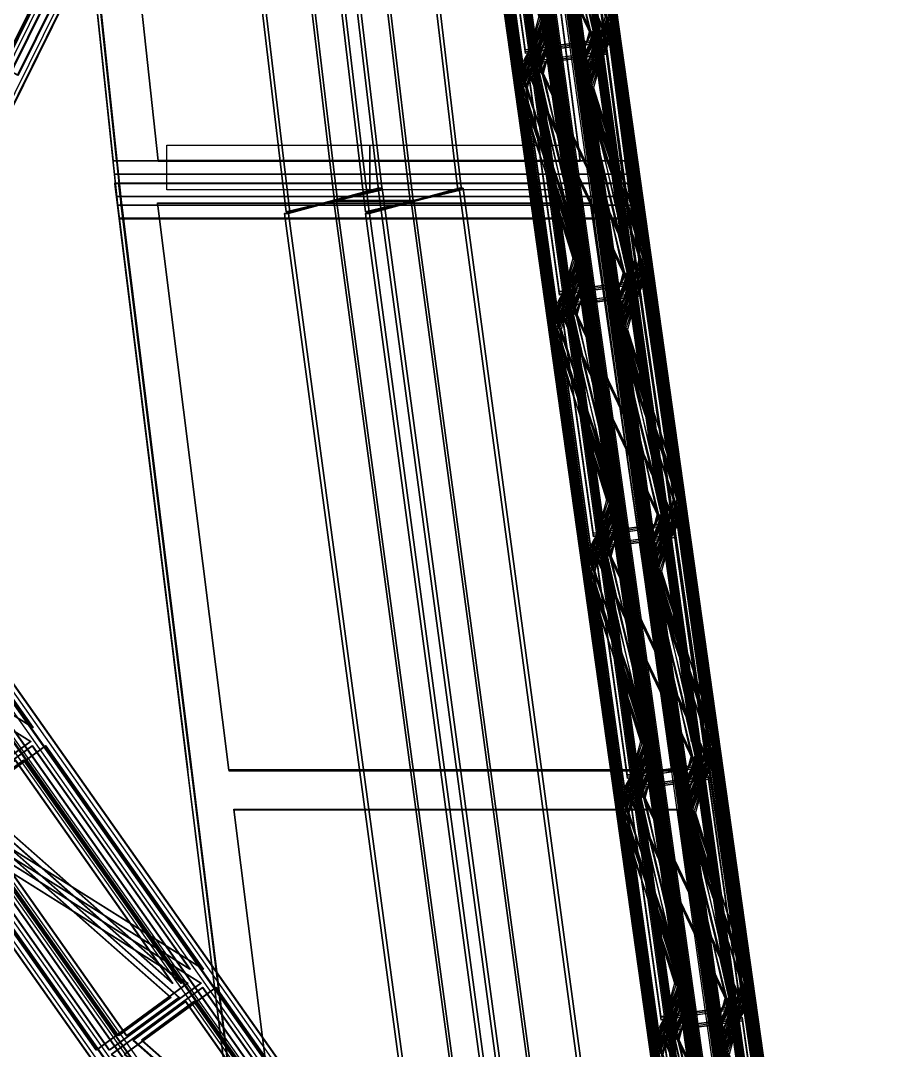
# Model space of a CAD drawing. Header units: millimetres. Extents: x -48000 to 1060615, y -2000 to 333000.
# Drawn here: x 12838 to 16786, y 84192 to 88808 of the extents above; entities that cross this region are included whole.
import ezdxf

# ---------------------------------------------------------------- set-up
doc = ezdxf.new("R2010")
doc.units = ezdxf.units.MM
doc.layers.add('D-STR-STRC', color=7, linetype='Continuous', lineweight=25)

msp = doc.modelspace()

# ---------------------------------------------------------------- linework, layer by layer
at = {"layer": 'D-STR-STRC'}
for points in [[(15581.7, 87922.8), (13279.46, 87922.8), (12200.49, 98080.58), (14247.07, 98080.58)], [(15581.7, 87921.11), (13279.46, 87921.11), (12200.49, 98078.89), (14247.07, 98078.89)], [(13279.46, 87919.03), (15581.7, 87919.03), (14247.07, 98076.8), (12200.49, 98076.8)], [(13295.37, 87922.8), (13295.37, 87922.8), (12216.4, 98080.58), (12216.4, 98080.58)], [(15565.84, 87919.03), (15565.84, 87919.03), (14231.2, 98076.8), (14231.2, 98076.8)], [(14027.84, 87950.85), (14441.56, 88049.15), (13253.51, 98049.15), (12839.8, 97950.85)], [(14441.56, 88049.15), (14027.84, 87950.85), (12839.8, 97950.85), (13253.51, 98049.15)], [(14458.53, 88049.15), (14257.95, 88001.49), (13069.9, 98001.49), (13270.48, 98049.15)], [(14257.95, 88001.49), (14458.53, 88049.15), (13270.48, 98049.15), (13069.9, 98001.49)], [(14814.46, 88049.15), (14400.74, 87950.85), (13212.7, 97950.85), (13626.41, 98049.15)], [(14400.74, 87950.85), (14814.46, 88049.15), (13626.41, 98049.15), (13212.7, 97950.85)], [(14441.56, 88049.15), (14458.53, 88049.15), (13270.48, 98049.15), (13253.51, 98049.15)], [(14458.53, 88049.15), (14441.56, 88049.15), (13253.51, 98049.15), (13270.48, 98049.15)], [(14596.91, 88001.49), (14797.49, 88049.15), (13609.44, 98049.15), (13408.86, 98001.49)], [(14797.49, 88049.15), (14596.91, 88001.49), (13408.86, 98001.49), (13609.44, 98049.15)], [(14797.49, 88049.15), (14814.46, 88049.15), (13626.41, 98049.15), (13609.44, 98049.15)], [(14814.46, 88049.15), (14797.49, 88049.15), (13609.44, 98049.15), (13626.41, 98049.15)], [(14245.4, 87998.51), (14044.82, 87950.85), (12856.77, 97950.85), (13057.35, 97998.51)], [(14044.82, 87950.85), (14245.4, 87998.51), (13057.35, 97998.51), (12856.77, 97950.85)], [(14584.35, 87998.51), (14245.4, 87998.51), (13057.35, 97998.51), (13396.31, 97998.51)], [(14245.4, 87998.51), (14584.35, 87998.51), (13396.31, 97998.51), (13057.35, 97998.51)], [(14257.95, 88001.49), (14596.91, 88001.49), (13408.86, 98001.49), (13069.9, 98001.49)], [(14596.91, 88001.49), (14257.95, 88001.49), (13069.9, 98001.49), (13408.86, 98001.49)], [(14383.77, 87950.85), (14584.35, 87998.51), (13396.31, 97998.51), (13195.73, 97950.85)], [(14584.35, 87998.51), (14383.77, 87950.85), (13195.73, 97950.85), (13396.31, 97998.51)], [(14044.82, 87950.85), (14027.84, 87950.85), (12839.8, 97950.85), (12856.77, 97950.85)], [(14027.84, 87950.85), (14044.82, 87950.85), (12856.77, 97950.85), (12839.8, 97950.85)], [(14400.74, 87950.85), (14383.77, 87950.85), (13195.73, 97950.85), (13212.7, 97950.85)], [(14383.77, 87950.85), (14400.74, 87950.85), (13212.7, 97950.85), (13195.73, 97950.85)], [(16723.6, 80186.74), (16213.9, 79813.26), (7051.57, 92813.26), (7561.28, 93186.74)], [(16726.73, 80186.74), (16217.02, 79813.26), (7054.69, 92813.26), (7564.4, 93186.74)], [(16782.98, 80186.74), (16273.27, 79813.26), (7110.94, 92813.26), (7620.65, 93186.74)], [(16786.1, 80186.74), (16276.4, 79813.26), (7114.07, 92813.26), (7623.78, 93186.74)], [(16401.72, 80174.39), (16285.83, 79825.61), (14461.18, 92825.61), (14577.07, 93174.39)], [(16393.83, 80186.74), (16292.33, 79813.26), (14467.68, 92813.26), (14569.18, 93186.74)], [(16417.34, 80174.39), (16301.46, 79825.61), (14476.81, 92825.61), (14592.69, 93174.39)], [(16409.53, 80186.74), (16308.02, 79813.26), (14483.37, 92813.26), (14584.88, 93186.74)], [(16698.54, 80174.39), (16582.66, 79825.61), (14758.01, 92825.61), (14873.89, 93174.39)], [(16691.98, 80186.74), (16590.47, 79813.26), (14765.82, 92813.26), (14867.33, 93186.74)], [(16714.17, 80174.39), (16598.28, 79825.61), (14773.63, 92825.61), (14889.51, 93174.39)], [(16707.67, 80186.74), (16606.17, 79813.26), (14781.51, 92813.26), (14883.02, 93186.74)], [(16646.74, 80122.55), (16312.24, 79877.45), (7149.92, 92877.45), (7484.41, 93122.55)], [(16649.87, 80122.55), (16315.37, 79877.45), (7153.04, 92877.45), (7487.54, 93122.55)], [(16684.63, 80122.55), (16350.13, 79877.45), (7187.81, 92877.45), (7522.31, 93122.55)], [(16687.76, 80122.55), (16353.26, 79877.45), (7190.93, 92877.45), (7525.43, 93122.55)], [(7932.49, 80146.24), (8480.09, 79853.76), (14905.44, 92853.76), (14357.84, 93146.24)], [(7936.86, 80146.24), (8484.46, 79853.76), (14909.81, 92853.76), (14362.21, 93146.24)], [(8015.54, 80146.24), (8563.14, 79853.76), (14988.49, 92853.76), (14440.88, 93146.24)], [(8019.91, 80146.24), (8567.51, 79853.76), (14992.86, 92853.76), (14445.25, 93146.24)], [(16423.84, 80146.24), (16268.33, 79853.76), (14443.68, 92853.76), (14599.19, 93146.24)], [(16411.48, 80160.89), (16277.98, 79839.11), (14453.32, 92839.11), (14586.83, 93160.89)], [(16439.23, 80146.24), (16283.72, 79853.76), (14459.07, 92853.76), (14614.58, 93146.24)], [(16427.01, 80160.89), (16293.5, 79839.11), (14468.85, 92839.11), (14602.36, 93160.89)], [(16430.33, 80122.55), (16363.72, 79877.45), (14539.06, 92877.45), (14605.68, 93122.55)], [(16446.02, 80122.55), (16379.41, 79877.45), (14554.76, 92877.45), (14621.37, 93122.55)], [(16620.59, 80122.55), (16553.98, 79877.45), (14729.33, 92877.45), (14795.94, 93122.55)], [(16716.28, 80146.24), (16560.77, 79853.76), (14736.12, 92853.76), (14891.63, 93146.24)], [(16636.28, 80122.55), (16569.67, 79877.45), (14745.02, 92877.45), (14811.63, 93122.55)], [(16706.5, 80160.89), (16572.99, 79839.11), (14748.34, 92839.11), (14881.85, 93160.89)], [(16731.67, 80146.24), (16576.16, 79853.76), (14751.51, 92853.76), (14907.02, 93146.24)], [(16722.02, 80160.89), (16588.52, 79839.11), (14763.87, 92839.11), (14897.37, 93160.89)], [(8094.63, 80095.97), (8454, 79904.03), (14879.34, 92904.03), (14519.98, 93095.97)], [(8099, 80095.97), (8458.37, 79904.03), (14883.71, 92904.03), (14524.35, 93095.97)], [(16450.02, 80095.97), (16347.97, 79904.03), (14523.32, 92904.03), (14625.37, 93095.97)], [(16441.91, 80105.58), (16354.3, 79894.42), (14529.65, 92894.42), (14617.26, 93105.58)], [(16435.5, 80114.44), (16359.45, 79885.56), (14534.8, 92885.56), (14610.85, 93114.44)], [(16465.41, 80095.97), (16363.36, 79904.03), (14538.71, 92904.03), (14640.76, 93095.97)], [(16457.44, 80105.58), (16369.82, 79894.42), (14545.17, 92894.42), (14632.79, 93105.58)], [(16451.12, 80114.44), (16375.08, 79885.56), (14550.42, 92885.56), (14626.47, 93114.44)], [(16636.64, 80095.97), (16534.59, 79904.03), (14709.94, 92904.03), (14811.99, 93095.97)], [(16630.18, 80105.58), (16542.56, 79894.42), (14717.91, 92894.42), (14805.52, 93105.58)], [(16624.92, 80114.44), (16548.88, 79885.56), (14724.22, 92885.56), (14800.27, 93114.44)], [(16652.03, 80095.97), (16549.98, 79904.03), (14725.33, 92904.03), (14827.38, 93095.97)], [(16645.7, 80105.58), (16558.09, 79894.42), (14733.44, 92894.42), (14821.05, 93105.58)], [(16640.55, 80114.44), (16564.5, 79885.56), (14739.85, 92885.56), (14815.9, 93114.44)], [(16717.87, 80038.13), (16282.13, 79977.27), (14457.47, 92977.27), (14893.22, 93038.13)], [(16717.87, 80038.13), (16282.13, 79977.27), (14457.47, 92977.27), (14893.22, 93038.13)], [(16717.87, 80037.01), (16282.13, 79976.15), (14457.47, 92976.15), (14893.22, 93037.01)], [(16717.87, 80037.01), (16282.13, 79976.15), (14457.47, 92976.15), (14893.22, 93037.01)], [(16717.86, 80030.58), (16282.14, 79969.42), (14457.48, 92969.42), (14893.21, 93030.58)], [(16717.87, 80023.85), (16282.13, 79962.99), (14457.47, 92962.99), (14893.22, 93023.85)], [(16717.87, 80023.85), (16282.13, 79962.99), (14457.47, 92962.99), (14893.22, 93023.85)], [(16717.87, 80022.73), (16282.13, 79961.87), (14457.47, 92961.87), (14893.22, 93022.73)], [(16717.87, 80022.73), (16282.13, 79961.87), (14457.47, 92961.87), (14893.22, 93022.73)], [(13251.99, 88179.7), (13251.99, 88179.7), (13019.16, 90371.68), (13019.16, 90371.68)], [(13267.9, 88181.39), (13267.9, 88181.39), (13035.07, 90373.37), (13035.07, 90373.37)], [(13453.91, 88179.7), (15345.81, 88179.7), (15062.63, 90371.94), (13216.19, 90371.94)], [(13453.91, 88177.61), (15345.81, 88177.61), (15062.63, 90369.86), (13216.19, 90369.86)], [(15345.81, 88181.39), (13453.91, 88181.39), (13216.22, 90373.37), (15062.66, 90373.37)], [(15345.81, 88179.7), (13453.91, 88179.7), (13216.22, 90371.68), (15062.66, 90371.68)], [(15531.86, 88177.61), (15531.86, 88177.61), (15243.82, 90369.86), (15243.82, 90369.86)], [(15547.73, 88179.7), (15547.73, 88179.7), (15259.69, 90371.94), (15259.69, 90371.94)], [(15451.77, 88770.89), (15313.59, 89755.43), (15001.63, 89711.86)], [(15451.77, 88770.89), (15313.59, 89755.43), (15001.63, 89711.86)], [(15451.77, 88769.77), (15313.59, 89754.31), (15001.63, 89710.74)], [(15451.77, 88769.77), (15313.59, 89754.31), (15001.63, 89710.74)], [(15451.74, 88763.48), (15313.59, 89747.79), (15001.64, 89704)], [(15451.77, 88756.61), (15313.59, 89741.15), (15001.63, 89697.58)], [(15451.77, 88756.61), (15313.59, 89741.15), (15001.63, 89697.58)], [(15451.77, 88755.49), (15313.59, 89740.03), (15001.63, 89696.46)], [(15451.77, 88755.49), (15313.59, 89740.03), (15001.63, 89696.46)], [(15413.45, 88720.21), (15101.49, 88676.64), (14963.3, 89661.18)], [(15413.45, 88720.21), (15101.49, 88676.64), (14963.3, 89661.18)], [(15413.45, 88719.09), (15101.49, 88675.52), (14963.3, 89660.06)], [(15413.45, 88719.09), (15101.49, 88675.52), (14963.3, 89660.06)], [(15413.45, 88705.93), (15101.49, 88662.36), (14963.3, 89646.9)], [(15413.45, 88705.93), (15101.49, 88662.36), (14963.3, 89646.9)], [(15413.45, 88704.81), (15101.49, 88661.24), (14963.3, 89645.78)], [(15413.45, 88704.81), (15101.49, 88661.24), (14963.3, 89645.78)], [(15413.43, 88712.66), (15101.49, 88668.88), (14963.34, 89653.18)], [(15209.5, 88748.25), (15137.82, 88613.44), (14998.25, 89607.82)], [(15224.89, 88748.25), (15153.21, 88613.44), (15013.64, 89607.82)], [(15396.12, 88748.25), (15324.44, 88613.44), (15184.87, 89607.82)], [(15411.51, 88748.25), (15339.83, 88613.44), (15200.26, 89607.82)], [(15204.41, 88753.28), (15142.87, 88604.97), (15002.95, 89601.86)], [(15200.44, 88757.84), (15147.03, 88597.08), (15006.74, 89596.57)], [(15197.28, 88761.95), (15150.49, 88589.79), (15009.83, 89591.92)], [(15219.93, 88753.28), (15158.4, 88604.97), (15018.48, 89601.86)], [(15216.06, 88757.84), (15162.65, 88597.08), (15022.36, 89596.57)], [(15212.97, 88761.95), (15166.18, 88589.79), (15025.53, 89591.92)], [(15392.67, 88753.28), (15331.14, 88604.97), (15191.22, 89601.86)], [(15389.86, 88757.84), (15336.45, 88597.08), (15196.16, 89596.57)], [(15387.54, 88761.95), (15340.75, 88589.79), (15200.1, 89591.92)], [(15408.2, 88753.28), (15346.66, 88604.97), (15206.74, 89601.86)], [(15405.49, 88757.84), (15352.07, 88597.08), (15211.78, 89596.57)], [(15403.23, 88761.95), (15356.45, 88589.79), (15215.79, 89591.92)], [(12300.87, 88798.52), (12741.52, 88563.17), (13233.01, 89557.55)], [(12305.24, 88798.52), (12745.9, 88563.17), (13237.38, 89557.55)], [(12383.92, 88798.52), (12824.57, 88563.17), (13316.05, 89557.55)], [(12388.29, 88798.52), (12828.94, 88563.17), (13320.42, 89557.55)], [(15183.32, 88798.52), (15058.18, 88563.17), (14918.61, 89557.55)], [(15173.98, 88808.59), (15066.55, 88549.66), (14926.63, 89546.55)], [(15166.66, 88817.79), (15073.41, 88537.14), (14933.12, 89536.62)], [(15198.71, 88798.52), (15073.58, 88563.17), (14934.01, 89557.55)], [(15160.78, 88826.14), (15079.1, 88525.6), (14938.45, 89527.72)], [(15189.51, 88808.59), (15082.08, 88549.66), (14942.16, 89546.55)], [(15182.28, 88817.79), (15089.03, 88537.14), (14948.74, 89536.62)], [(15176.48, 88826.14), (15094.8, 88525.6), (14954.14, 89527.72)], [(15475.76, 88798.52), (15350.62, 88563.17), (15211.05, 89557.55)], [(15468.99, 88808.59), (15361.57, 88549.66), (15221.64, 89546.55)], [(15491.15, 88798.52), (15366.01, 88563.17), (15226.44, 89557.55)], [(15463.48, 88817.79), (15370.23, 88537.14), (15229.95, 89536.62)], [(15458.93, 88826.14), (15377.25, 88525.6), (15236.59, 89527.72)], [(15484.52, 88808.59), (15377.09, 88549.66), (15237.17, 89546.55)], [(15479.1, 88817.79), (15385.86, 88537.14), (15245.57, 89536.62)], [(15474.62, 88826.14), (15392.94, 88525.6), (15252.28, 89527.72)], [(15329.96, 87786.78), (15190.04, 88783.67), (15082.61, 88524.74)], [(15321.56, 87796.71), (15181.28, 88796.2), (15088.03, 88515.54)], [(15314.85, 87805.61), (15174.19, 88807.74), (15092.51, 88507.2)], [(15345.49, 87786.78), (15205.57, 88783.67), (15098.14, 88524.74)], [(15337.18, 87796.71), (15196.9, 88796.2), (15103.65, 88515.54)], [(15330.54, 87805.61), (15189.88, 88807.74), (15108.2, 88507.2)], [(15624.98, 87786.78), (15485.06, 88783.67), (15377.63, 88524.74)], [(15618.39, 87796.71), (15478.1, 88796.2), (15384.85, 88515.54)], [(15612.99, 87805.61), (15472.34, 88807.74), (15390.65, 88507.2)], [(15640.5, 87786.78), (15500.58, 88783.67), (15393.15, 88524.74)], [(15634.01, 87796.71), (15493.73, 88796.2), (15400.48, 88515.54)], [(15628.68, 87805.61), (15488.03, 88807.74), (15406.35, 88507.2)], [(15340.69, 87775.78), (15201.12, 88770.17), (15075.98, 88534.81)], [(15356.08, 87775.78), (15216.51, 88770.17), (15091.38, 88534.81)], [(15355.35, 87736.77), (15215.06, 88736.25), (15161.65, 88575.49)], [(15351.34, 87741.42), (15210.69, 88743.54), (15163.9, 88571.39)], [(15370.97, 87736.77), (15230.68, 88736.25), (15177.27, 88575.49)], [(15367.03, 87741.42), (15226.38, 88743.54), (15179.59, 88571.39)], [(15544.77, 87736.77), (15404.48, 88736.25), (15351.07, 88575.49)], [(15541.61, 87741.42), (15400.95, 88743.54), (15354.16, 88571.39)], [(15560.39, 87736.77), (15420.11, 88736.25), (15366.69, 88575.49)], [(15633.13, 87775.78), (15493.56, 88770.17), (15368.42, 88534.81)], [(15557.3, 87741.42), (15416.64, 88743.54), (15369.85, 88571.39)], [(15648.52, 87775.78), (15508.95, 88770.17), (15383.81, 88534.81)], [(15366.87, 87725.51), (15227.3, 88719.9), (15155.62, 88585.08)], [(15360.39, 87731.47), (15220.47, 88728.37), (15158.93, 88580.05)], [(15382.26, 87725.51), (15242.69, 88719.9), (15171.01, 88585.08)], [(15375.92, 87731.47), (15235.99, 88728.37), (15174.46, 88580.05)], [(15553.49, 87725.51), (15413.92, 88719.9), (15342.24, 88585.08)], [(15548.66, 87731.47), (15408.73, 88728.37), (15347.2, 88580.05)], [(15568.88, 87725.51), (15429.31, 88719.9), (15357.63, 88585.08)], [(15564.18, 87731.47), (15424.26, 88728.37), (15362.72, 88580.05)], [(15603.83, 87687.56), (15465.64, 88672.1), (15153.68, 88628.53)], [(15603.83, 87687.56), (15465.64, 88672.1), (15153.68, 88628.53)], [(15603.83, 87686.44), (15465.64, 88670.98), (15153.68, 88627.41)], [(15603.83, 87686.44), (15465.64, 88670.98), (15153.68, 88627.41)], [(15603.83, 87673.27), (15465.64, 88657.82), (15153.68, 88614.25)], [(15603.83, 87673.27), (15465.64, 88657.82), (15153.68, 88614.25)], [(15603.83, 87672.15), (15465.64, 88656.7), (15153.68, 88613.13)], [(15603.83, 87672.15), (15465.64, 88656.7), (15153.68, 88613.13)], [(15603.8, 87680.15), (15465.64, 88664.45), (15153.7, 88620.67)], [(15565.5, 87636.87), (15253.55, 87593.3), (15115.36, 88577.85)], [(15565.5, 87636.87), (15253.55, 87593.3), (15115.36, 88577.85)], [(15565.5, 87635.75), (15253.55, 87592.18), (15115.36, 88576.73)], [(15565.5, 87635.75), (15253.55, 87592.18), (15115.36, 88576.73)], [(15565.5, 87622.59), (15253.55, 87579.02), (15115.36, 88563.56)], [(15565.5, 87622.59), (15253.55, 87579.02), (15115.36, 88563.56)], [(15565.5, 87621.47), (15253.55, 87577.9), (15115.36, 88562.44)], [(15565.5, 87621.47), (15253.55, 87577.9), (15115.36, 88562.44)], [(15565.49, 87629.33), (15253.55, 87585.55), (15115.39, 88569.85)], [(15361.55, 87664.92), (15289.87, 87530.1), (15150.3, 88524.49)], [(15356.46, 87669.95), (15294.92, 87521.63), (15155, 88518.53)], [(15352.49, 87674.51), (15299.08, 87513.75), (15158.79, 88513.23)], [(15349.33, 87678.61), (15302.55, 87506.46), (15161.89, 88508.58)], [(15376.94, 87664.92), (15305.27, 87530.1), (15165.7, 88524.49)], [(15371.99, 87669.95), (15310.45, 87521.63), (15170.53, 88518.53)], [(15368.12, 87674.51), (15314.7, 87513.75), (15174.42, 88513.23)], [(15365.03, 87678.61), (15318.24, 87506.46), (15177.58, 88508.58)], [(15548.17, 87664.92), (15476.5, 87530.1), (15336.93, 88524.49)], [(15544.73, 87669.95), (15483.19, 87521.63), (15343.27, 88518.53)], [(15541.92, 87674.51), (15488.5, 87513.75), (15348.22, 88513.23)], [(15539.6, 87678.61), (15492.81, 87506.46), (15352.15, 88508.58)], [(15563.57, 87664.92), (15491.89, 87530.1), (15352.32, 88524.49)], [(15560.26, 87669.95), (15498.72, 87521.63), (15358.8, 88518.53)], [(15557.54, 87674.51), (15504.12, 87513.75), (15363.84, 88513.23)], [(15555.29, 87678.61), (15508.5, 87506.46), (15367.84, 88508.58)], [(15335.37, 87715.19), (15210.24, 87479.83), (15070.67, 88474.22)], [(15326.03, 87725.26), (15218.6, 87466.33), (15078.68, 88463.22)], [(15350.76, 87715.19), (15225.63, 87479.83), (15086.06, 88474.22)], [(15341.56, 87725.26), (15234.13, 87466.33), (15094.21, 88463.22)], [(15627.81, 87715.19), (15502.68, 87479.83), (15363.11, 88474.22)], [(15621.05, 87725.26), (15513.62, 87466.33), (15373.7, 88463.22)], [(15643.2, 87715.19), (15518.07, 87479.83), (15378.5, 88474.22)], [(15636.58, 87725.26), (15529.15, 87466.33), (15389.22, 88463.22)], [(15318.71, 87734.46), (15225.46, 87453.8), (15085.17, 88453.29)], [(15312.84, 87742.8), (15231.16, 87442.26), (15090.5, 88444.39)], [(15334.33, 87734.46), (15241.08, 87453.8), (15100.8, 88453.29)], [(15328.53, 87742.8), (15246.85, 87442.26), (15106.19, 88444.39)], [(15615.54, 87734.46), (15522.29, 87453.8), (15382, 88453.29)], [(15610.98, 87742.8), (15529.3, 87442.26), (15388.65, 88444.39)], [(15631.16, 87734.46), (15537.91, 87453.8), (15397.62, 88453.29)], [(15626.68, 87742.8), (15544.99, 87442.26), (15404.34, 88444.39)], [(13493.59, 88250), (14403.33, 88250), (14403.33, 88050), (13493.59, 88050)], [(13493.59, 88250), (14403.33, 88250), (14403.33, 88050), (13493.59, 88050)], [(13493.59, 88250), (14403.33, 88250), (14403.33, 88050), (13493.59, 88050)], [(13493.59, 88250), (14403.33, 88250), (14403.33, 88050), (13493.59, 88050)], [(15313.07, 88050), (14403.33, 88050), (14403.33, 88250), (15313.07, 88250)], [(15313.07, 88050), (14403.33, 88050), (14403.33, 88250), (15313.07, 88250)], [(15313.07, 88050), (14403.33, 88050), (14403.33, 88250), (15313.07, 88250)], [(15313.07, 88050), (14403.33, 88050), (14403.33, 88250), (15313.07, 88250)], [(15547.02, 88179.7), (15547.02, 88179.7), (13252.7, 88179.7), (13252.7, 88179.7)], [(15547.02, 88179.7), (13252.7, 88179.7), (13252.7, 88179.7), (15547.02, 88179.7)], [(15554.82, 88120.3), (15554.82, 88120.3), (13259.01, 88120.3), (13259.01, 88120.3)], [(15554.82, 88120.3), (13259.01, 88120.3), (13259.01, 88120.3), (15554.82, 88120.3)], [(16749.62, 79923.39), (14271.75, 79923.39), (13260.91, 88080.55), (15560.35, 88080.55)], [(13260.91, 88078.58), (13260.91, 88078.58), (13280.91, 88078.58), (13280.91, 88078.58)], [(16749.62, 79921.42), (14271.75, 79921.42), (13260.91, 88078.58), (15560.35, 88078.58)], [(15560.35, 88078.58), (13260.91, 88078.58), (13260.91, 88078.58), (15560.35, 88078.58)], [(14271.75, 79919.11), (16749.62, 79919.11), (15560.35, 88076.27), (13260.91, 88076.27)], [(15559.65, 88078.58), (15559.65, 88078.58), (13261.61, 88078.58), (13261.61, 88078.58)], [(15559.65, 88078.58), (13261.61, 88078.58), (13261.61, 88078.58), (15559.65, 88078.58)], [(14287.63, 79923.39), (14287.63, 79923.39), (13276.79, 88080.55), (13276.79, 88080.55)], [(14021.04, 87943.35), (14441.12, 88056.65), (14458.1, 88056.65), (14254.3, 88001.69), (14600.5, 88001.69), (14804.29, 88056.65), (14821.27, 88056.65), (14401.18, 87943.35), (14384.21, 87943.35), (14588, 87998.31), (14241.8, 87998.31), (14038.01, 87943.35)], [(15099.89, 79943.35), (15519.97, 80056.65), (14441.12, 88056.65), (14021.04, 87943.35)], [(14401.18, 87943.35), (14821.27, 88056.65), (14804.29, 88056.65), (14600.5, 88001.69), (14254.3, 88001.69), (14458.1, 88056.65), (14441.12, 88056.65), (14021.04, 87943.35), (14038.01, 87943.35), (14241.8, 87998.31), (14588, 87998.31), (14384.21, 87943.35)], [(15519.97, 80056.65), (15099.89, 79943.35), (14021.04, 87943.35), (14441.12, 88056.65)], [(14027.84, 87950.85), (14441.56, 88049.15), (14458.53, 88049.15), (14257.95, 88001.49), (14596.91, 88001.49), (14797.49, 88049.15), (14814.46, 88049.15), (14400.74, 87950.85), (14383.77, 87950.85), (14584.35, 87998.51), (14245.4, 87998.51), (14044.82, 87950.85)], [(14400.74, 87950.85), (14814.46, 88049.15), (14797.49, 88049.15), (14596.91, 88001.49), (14257.95, 88001.49), (14458.53, 88049.15), (14441.56, 88049.15), (14027.84, 87950.85), (14044.82, 87950.85), (14245.4, 87998.51), (14584.35, 87998.51), (14383.77, 87950.85)], [(15536.94, 80056.65), (15333.15, 80001.69), (14254.3, 88001.69), (14458.1, 88056.65)], [(15333.15, 80001.69), (15536.94, 80056.65), (14458.1, 88056.65), (14254.3, 88001.69)], [(15900.11, 80056.65), (15480.03, 79943.35), (14401.18, 87943.35), (14821.27, 88056.65)], [(15480.03, 79943.35), (15900.11, 80056.65), (14821.27, 88056.65), (14401.18, 87943.35)], [(15519.97, 80056.65), (15536.94, 80056.65), (14458.1, 88056.65), (14441.12, 88056.65)], [(15536.94, 80056.65), (15519.97, 80056.65), (14441.12, 88056.65), (14458.1, 88056.65)], [(15679.35, 80001.69), (15883.14, 80056.65), (14804.29, 88056.65), (14600.5, 88001.69)], [(15883.14, 80056.65), (15679.35, 80001.69), (14600.5, 88001.69), (14804.29, 88056.65)], [(15883.14, 80056.65), (15900.11, 80056.65), (14821.27, 88056.65), (14804.29, 88056.65)], [(15900.11, 80056.65), (15883.14, 80056.65), (14804.29, 88056.65), (14821.27, 88056.65)], [(15560.35, 88078.58), (15560.35, 88078.58), (15540.35, 88078.58), (15540.35, 88078.58)], [(16733.79, 79919.11), (16733.79, 79919.11), (15544.52, 88076.27), (15544.52, 88076.27)], [(15568.24, 88019.64), (15568.24, 88019.64), (13268.92, 88019.64), (13268.92, 88019.64)], [(15568.24, 88019.64), (13268.92, 88019.64), (13268.92, 88019.64), (15568.24, 88019.64)], [(13602.76, 85450.02), (13602.76, 85450.02), (13287.76, 87992.02), (13287.76, 87992.02)], [(15759.36, 85450.02), (13771.39, 85450.02), (13452.03, 87992.02), (15393.11, 87992.02)], [(15320.65, 79998.31), (15116.86, 79943.35), (14038.01, 87943.35), (14241.8, 87998.31)], [(15116.86, 79943.35), (15320.65, 79998.31), (14241.8, 87998.31), (14038.01, 87943.35)], [(15666.85, 79998.31), (15320.65, 79998.31), (14241.8, 87998.31), (14588, 87998.31)], [(15320.65, 79998.31), (15666.85, 79998.31), (14588, 87998.31), (14241.8, 87998.31)], [(15333.15, 80001.69), (15679.35, 80001.69), (14600.5, 88001.69), (14254.3, 88001.69)], [(15679.35, 80001.69), (15333.15, 80001.69), (14254.3, 88001.69), (14600.5, 88001.69)], [(15463.06, 79943.35), (15666.85, 79998.31), (14588, 87998.31), (14384.21, 87943.35)], [(15666.85, 79998.31), (15463.06, 79943.35), (14384.21, 87943.35), (14588, 87998.31)], [(13586.89, 85448.05), (13586.89, 85448.05), (13271.88, 87990.06), (13271.88, 87990.06)], [(15573.22, 87980.28), (15573.22, 87980.28), (13273.88, 87980.28), (13273.88, 87980.28)], [(15573.22, 87980.28), (13273.88, 87980.28), (13273.88, 87980.28), (15573.22, 87980.28)], [(13771.42, 85447.8), (15759.4, 85447.8), (15393.07, 87990.31), (13452, 87990.31)], [(13771.42, 85445.49), (15759.4, 85445.49), (15393.07, 87988), (13452, 87988)], [(15759.36, 85448.05), (13771.39, 85448.05), (13452.03, 87990.06), (15393.11, 87990.06)], [(15928.07, 85445.49), (15928.07, 85445.49), (15557.39, 87988), (15557.39, 87988)], [(15943.91, 85447.8), (15943.91, 85447.8), (15573.22, 87990.31), (15573.22, 87990.31)], [(13279.46, 87921.11), (13279.46, 87921.11), (13299.46, 87921.11), (13299.46, 87921.11)], [(15581.7, 87921.11), (13279.46, 87921.11), (13279.46, 87921.11), (15581.7, 87921.11)], [(15581, 87921.11), (15581, 87921.11), (13280.17, 87921.11), (13280.17, 87921.11)], [(15581, 87921.11), (13280.17, 87921.11), (13280.17, 87921.11), (15581, 87921.11)], [(15116.86, 79943.35), (15099.89, 79943.35), (14021.04, 87943.35), (14038.01, 87943.35)], [(15099.89, 79943.35), (15116.86, 79943.35), (14038.01, 87943.35), (14021.04, 87943.35)], [(15480.03, 79943.35), (15463.06, 79943.35), (14384.21, 87943.35), (14401.18, 87943.35)], [(15463.06, 79943.35), (15480.03, 79943.35), (14401.18, 87943.35), (14384.21, 87943.35)], [(15581.7, 87921.11), (15581.7, 87921.11), (15561.7, 87921.11), (15561.7, 87921.11)], [(15466.9, 86722.28), (15326.25, 87724.4), (15244.56, 87423.86)], [(15482.59, 86722.28), (15341.94, 87724.4), (15260.26, 87423.86)], [(15765.05, 86722.28), (15624.39, 87724.4), (15542.71, 87423.86)], [(15780.74, 86722.28), (15640.08, 87724.4), (15558.4, 87423.86)], [(15492.74, 86692.45), (15353.17, 87686.83), (15228.04, 87451.48)], [(15482.02, 86703.45), (15342.09, 87700.34), (15234.66, 87441.41)], [(15473.62, 86713.38), (15333.33, 87712.86), (15240.08, 87432.21)], [(15508.13, 86692.45), (15368.56, 87686.83), (15243.43, 87451.48)], [(15497.54, 86703.45), (15357.62, 87700.34), (15250.19, 87441.41)], [(15489.24, 86713.38), (15348.95, 87712.86), (15255.7, 87432.21)], [(15785.18, 86692.45), (15645.61, 87686.83), (15520.48, 87451.48)], [(15777.03, 86703.45), (15637.11, 87700.34), (15529.68, 87441.41)], [(15800.57, 86692.45), (15661, 87686.83), (15535.87, 87451.48)], [(15770.44, 86713.38), (15630.16, 87712.86), (15536.91, 87432.21)], [(15792.56, 86703.45), (15652.64, 87700.34), (15545.21, 87441.41)], [(15786.07, 86713.38), (15645.78, 87712.86), (15552.53, 87432.21)], [(15518.92, 86642.18), (15379.35, 87636.56), (15307.67, 87501.75)], [(15512.44, 86648.14), (15372.52, 87645.03), (15310.98, 87496.72)], [(15507.4, 86653.43), (15367.12, 87652.92), (15313.7, 87492.16)], [(15503.4, 86658.08), (15362.74, 87660.21), (15315.95, 87488.05)], [(15534.32, 86642.18), (15394.75, 87636.56), (15323.07, 87501.75)], [(15527.97, 86648.14), (15388.05, 87645.03), (15326.51, 87496.72)], [(15523.02, 86653.43), (15382.74, 87652.92), (15329.32, 87492.16)], [(15519.09, 86658.08), (15378.43, 87660.21), (15331.64, 87488.05)], [(15705.54, 86642.18), (15565.97, 87636.56), (15494.3, 87501.75)], [(15700.71, 86648.14), (15560.79, 87645.03), (15499.25, 87496.72)], [(15696.82, 86653.43), (15556.54, 87652.92), (15503.12, 87492.16)], [(15693.66, 86658.08), (15553, 87660.21), (15506.21, 87488.05)], [(15720.94, 86642.18), (15581.37, 87636.56), (15509.69, 87501.75)], [(15716.24, 86648.14), (15576.32, 87645.03), (15514.78, 87496.72)], [(15712.45, 86653.43), (15572.16, 87652.92), (15518.75, 87492.16)], [(15709.35, 86658.08), (15568.7, 87660.21), (15521.91, 87488.05)], [(15755.88, 86604.22), (15617.69, 87588.76), (15305.74, 87545.19)], [(15755.88, 86604.22), (15617.69, 87588.76), (15305.74, 87545.19)], [(15755.88, 86603.1), (15617.69, 87587.64), (15305.74, 87544.07)], [(15755.88, 86603.1), (15617.69, 87587.64), (15305.74, 87544.07)], [(15755.85, 86596.82), (15617.7, 87581.12), (15305.75, 87537.34)], [(15755.88, 86589.94), (15617.69, 87574.48), (15305.74, 87530.91)], [(15755.88, 86589.94), (15617.69, 87574.48), (15305.74, 87530.91)], [(15755.88, 86588.82), (15617.69, 87573.36), (15305.74, 87529.79)], [(15755.88, 86588.82), (15617.69, 87573.36), (15305.74, 87529.79)], [(15717.56, 86553.54), (15405.6, 86509.97), (15267.41, 87494.51)], [(15717.56, 86553.54), (15405.6, 86509.97), (15267.41, 87494.51)], [(15717.56, 86552.42), (15405.6, 86508.85), (15267.41, 87493.39)], [(15717.56, 86552.42), (15405.6, 86508.85), (15267.41, 87493.39)], [(15717.54, 86546), (15405.6, 86502.21), (15267.44, 87486.52)], [(15717.56, 86539.26), (15405.6, 86495.69), (15267.41, 87480.23)], [(15717.56, 86539.26), (15405.6, 86495.69), (15267.41, 87480.23)], [(15717.56, 86538.14), (15405.6, 86494.57), (15267.41, 87479.11)], [(15717.56, 86538.14), (15405.6, 86494.57), (15267.41, 87479.11)], [(15513.61, 86581.59), (15441.93, 86446.77), (15302.36, 87441.16)], [(15529, 86581.59), (15457.32, 86446.77), (15317.75, 87441.16)], [(15700.23, 86581.59), (15628.55, 86446.77), (15488.98, 87441.16)], [(15715.62, 86581.59), (15643.94, 86446.77), (15504.37, 87441.16)], [(15508.52, 86586.62), (15446.98, 86438.3), (15307.06, 87435.19)], [(15504.55, 86591.18), (15451.13, 86430.41), (15310.85, 87429.9)], [(15501.39, 86595.28), (15454.6, 86423.12), (15313.94, 87425.25)], [(15524.04, 86586.62), (15462.51, 86438.3), (15322.58, 87435.19)], [(15520.17, 86591.18), (15466.76, 86430.41), (15326.47, 87429.9)], [(15517.08, 86595.28), (15470.29, 86423.12), (15329.63, 87425.25)], [(15696.78, 86586.62), (15635.25, 86438.3), (15495.32, 87435.19)], [(15693.97, 86591.18), (15640.56, 86430.41), (15500.27, 87429.9)], [(15691.65, 86595.28), (15644.86, 86423.12), (15504.21, 87425.25)], [(15712.31, 86586.62), (15650.77, 86438.3), (15510.85, 87435.19)], [(15709.59, 86591.18), (15656.18, 86430.41), (15515.89, 87429.9)], [(15707.34, 86595.28), (15660.55, 86423.12), (15519.9, 87425.25)], [(15487.43, 86631.86), (15362.29, 86396.5), (15222.72, 87390.89)], [(15478.09, 86641.92), (15370.66, 86383), (15230.74, 87379.89)], [(15470.76, 86651.12), (15377.51, 86370.47), (15237.23, 87369.96)], [(15502.82, 86631.86), (15377.68, 86396.5), (15238.11, 87390.89)], [(15464.89, 86659.47), (15383.21, 86358.93), (15242.56, 87361.06)], [(15493.62, 86641.92), (15386.19, 86383), (15246.26, 87379.89)], [(15486.39, 86651.12), (15393.14, 86370.47), (15252.85, 87369.96)], [(15480.59, 86659.47), (15398.9, 86358.93), (15258.25, 87361.06)], [(15779.86, 86631.86), (15654.73, 86396.5), (15515.16, 87390.89)], [(15773.1, 86641.92), (15665.67, 86383), (15525.75, 87379.89)], [(15795.26, 86631.86), (15670.12, 86396.5), (15530.55, 87390.89)], [(15767.59, 86651.12), (15674.34, 86370.47), (15534.06, 87369.96)], [(15763.04, 86659.47), (15681.36, 86358.93), (15540.7, 87361.06)], [(15788.63, 86641.92), (15681.2, 86383), (15541.28, 87379.89)], [(15783.21, 86651.12), (15689.96, 86370.47), (15549.68, 87369.96)], [(15778.73, 86659.47), (15697.05, 86358.93), (15556.39, 87361.06)], [(12891.99, 85638.94), (12185.7, 86641.07), (11775.54, 86340.53)], [(12895.12, 85638.94), (12188.82, 86641.07), (11778.67, 86340.53)], [(15634.07, 85620.11), (15494.15, 86617), (15386.72, 86358.08)], [(15625.67, 85630.04), (15485.38, 86629.53), (15392.14, 86348.88)], [(15618.96, 85638.94), (15478.3, 86641.07), (15396.62, 86340.53)], [(15649.6, 85620.11), (15509.68, 86617), (15402.25, 86358.08)], [(15641.29, 85630.04), (15501.01, 86629.53), (15407.76, 86348.88)], [(15634.65, 85638.94), (15493.99, 86641.07), (15412.31, 86340.53)], [(15929.09, 85620.11), (15789.16, 86617), (15681.73, 86358.08)], [(15922.5, 85630.04), (15782.21, 86629.53), (15688.96, 86348.88)], [(15917.1, 85638.94), (15776.44, 86641.07), (15694.76, 86340.53)], [(15944.61, 85620.11), (15804.69, 86617), (15697.26, 86358.08)], [(15938.12, 85630.04), (15797.83, 86629.53), (15704.58, 86348.88)], [(15932.79, 85638.94), (15792.14, 86641.07), (15710.46, 86340.53)], [(15644.8, 85609.11), (15505.23, 86603.5), (15380.09, 86368.14)], [(15660.19, 85609.11), (15520.62, 86603.5), (15395.48, 86368.14)], [(15664.5, 85564.81), (15524.58, 86561.7), (15463.04, 86413.38)], [(15659.46, 85570.1), (15519.17, 86569.59), (15465.75, 86408.82)], [(15655.45, 85574.75), (15514.79, 86576.88), (15468.01, 86404.72)], [(15680.02, 85564.81), (15540.1, 86561.7), (15478.57, 86413.38)], [(15675.08, 85570.1), (15534.79, 86569.59), (15481.38, 86408.82)], [(15671.14, 85574.75), (15530.49, 86576.88), (15483.7, 86404.72)], [(15852.76, 85564.81), (15712.84, 86561.7), (15651.31, 86413.38)], [(15848.88, 85570.1), (15708.59, 86569.59), (15655.18, 86408.82)], [(15845.71, 85574.75), (15705.06, 86576.88), (15658.27, 86404.72)], [(15868.29, 85564.81), (15728.37, 86561.7), (15666.83, 86413.38)], [(15864.5, 85570.1), (15724.21, 86569.59), (15670.8, 86408.82)], [(15937.23, 85609.11), (15797.66, 86603.5), (15672.53, 86368.14)], [(15861.41, 85574.75), (15720.75, 86576.88), (15673.96, 86404.72)], [(15952.63, 85609.11), (15813.06, 86603.5), (15687.92, 86368.14)], [(15670.98, 85558.84), (15531.41, 86553.23), (15459.73, 86418.41)], [(15686.37, 85558.84), (15546.8, 86553.23), (15475.12, 86418.41)], [(15857.6, 85558.84), (15718.03, 86553.23), (15646.35, 86418.41)], [(15872.99, 85558.84), (15733.42, 86553.23), (15661.74, 86418.41)], [(15907.94, 85520.89), (15769.75, 86505.43), (15457.79, 86461.86)], [(15907.94, 85520.89), (15769.75, 86505.43), (15457.79, 86461.86)], [(15907.94, 85519.77), (15769.75, 86504.31), (15457.79, 86460.74)], [(15907.94, 85519.77), (15769.75, 86504.31), (15457.79, 86460.74)], [(15907.94, 85506.61), (15769.75, 86491.15), (15457.79, 86447.58)], [(15907.94, 85506.61), (15769.75, 86491.15), (15457.79, 86447.58)], [(15907.94, 85505.49), (15769.75, 86490.03), (15457.79, 86446.46)], [(15907.94, 85505.49), (15769.75, 86490.03), (15457.79, 86446.46)], [(15907.9, 85513.48), (15769.75, 86497.79), (15457.81, 86454)], [(15869.61, 85470.21), (15557.65, 85426.64), (15419.47, 86411.18)], [(15869.61, 85470.21), (15557.65, 85426.64), (15419.47, 86411.18)], [(15869.61, 85469.09), (15557.65, 85425.52), (15419.47, 86410.06)], [(15869.61, 85469.09), (15557.65, 85425.52), (15419.47, 86410.06)], [(15869.61, 85455.93), (15557.65, 85412.36), (15419.47, 86396.9)], [(15869.61, 85455.93), (15557.65, 85412.36), (15419.47, 86396.9)], [(15869.61, 85454.81), (15557.65, 85411.24), (15419.47, 86395.78)], [(15869.61, 85454.81), (15557.65, 85411.24), (15419.47, 86395.78)], [(15869.6, 85462.66), (15557.65, 85418.88), (15419.5, 86403.18)], [(15665.66, 85498.25), (15593.98, 85363.44), (15454.41, 86357.82)], [(15660.57, 85503.28), (15599.03, 85354.97), (15459.11, 86351.86)], [(15656.6, 85507.84), (15603.19, 85347.08), (15462.9, 86346.57)], [(15653.44, 85511.95), (15606.65, 85339.79), (15466, 86341.92)], [(15681.05, 85498.25), (15609.37, 85363.44), (15469.8, 86357.82)], [(15676.1, 85503.28), (15614.56, 85354.97), (15474.64, 86351.86)], [(15672.23, 85507.84), (15618.81, 85347.08), (15478.53, 86346.57)], [(15669.13, 85511.95), (15622.35, 85339.79), (15481.69, 86341.92)], [(15852.28, 85498.25), (15780.6, 85363.44), (15641.03, 86357.82)], [(15848.84, 85503.28), (15787.3, 85354.97), (15647.38, 86351.86)], [(15846.03, 85507.84), (15792.61, 85347.08), (15652.33, 86346.57)], [(15843.71, 85511.95), (15796.92, 85339.79), (15656.26, 86341.92)], [(15867.67, 85498.25), (15796, 85363.44), (15656.43, 86357.82)], [(15864.36, 85503.28), (15802.83, 85354.97), (15662.91, 86351.86)], [(15861.65, 85507.84), (15808.23, 85347.08), (15667.95, 86346.57)], [(15859.4, 85511.95), (15812.61, 85339.79), (15671.95, 86341.92)], [(15639.48, 85548.52), (15514.35, 85313.17), (15374.78, 86307.55)], [(15630.14, 85558.59), (15522.71, 85299.66), (15382.79, 86296.55)], [(15622.82, 85567.79), (15529.57, 85287.14), (15389.28, 86286.62)], [(15654.87, 85548.52), (15529.74, 85313.17), (15390.17, 86307.55)], [(15645.67, 85558.59), (15538.24, 85299.66), (15398.32, 86296.55)], [(15638.44, 85567.79), (15545.19, 85287.14), (15404.91, 86286.62)], [(15931.92, 85548.52), (15806.78, 85313.17), (15667.21, 86307.55)], [(15925.16, 85558.59), (15817.73, 85299.66), (15677.81, 86296.55)], [(15947.31, 85548.52), (15822.18, 85313.17), (15682.61, 86307.55)], [(15919.65, 85567.79), (15826.4, 85287.14), (15686.11, 86286.62)], [(15940.68, 85558.59), (15833.25, 85299.66), (15693.33, 86296.55)], [(15935.27, 85567.79), (15842.02, 85287.14), (15701.73, 86286.62)], [(12881.91, 85576.14), (12471.75, 85275.6), (11765.46, 86277.72)], [(12885.03, 85576.14), (12474.88, 85275.6), (11768.58, 86277.72)], [(15616.95, 85576.14), (15535.27, 85275.6), (15394.61, 86277.72)], [(15632.64, 85576.14), (15550.96, 85275.6), (15410.3, 86277.72)], [(15915.09, 85576.14), (15833.41, 85275.6), (15692.76, 86277.72)], [(15930.78, 85576.14), (15849.1, 85275.6), (15708.45, 86277.72)], [(13596.15, 84555.61), (12889.85, 85557.74), (12479.69, 85257.2)], [(13599.27, 84555.61), (12892.98, 85557.74), (12482.82, 85257.2)], [(13655.52, 84555.61), (12949.23, 85557.74), (12539.07, 85257.2)], [(13658.64, 84555.61), (12952.35, 85557.74), (12542.19, 85257.2)], [(15777.72, 84546.71), (15637.44, 85546.2), (15544.19, 85265.54)], [(15771.01, 84555.61), (15630.35, 85557.74), (15548.67, 85257.2)], [(15793.35, 84546.71), (15653.06, 85546.2), (15559.81, 85265.54)], [(15786.7, 84555.61), (15646.05, 85557.74), (15564.36, 85257.2)], [(16074.55, 84546.71), (15934.27, 85546.2), (15841.02, 85265.54)], [(16069.16, 84555.61), (15928.5, 85557.74), (15846.82, 85257.2)], [(16090.17, 84546.71), (15949.89, 85546.2), (15856.64, 85265.54)], [(16084.85, 84555.61), (15944.19, 85557.74), (15862.51, 85257.2)], [(15796.85, 84525.78), (15657.28, 85520.17), (15532.15, 85284.81)], [(15786.12, 84536.78), (15646.2, 85533.67), (15538.77, 85274.74)], [(15812.24, 84525.78), (15672.67, 85520.17), (15547.54, 85284.81)], [(15801.65, 84536.78), (15661.73, 85533.67), (15554.3, 85274.74)], [(16089.29, 84525.78), (15949.72, 85520.17), (15824.58, 85284.81)], [(16081.14, 84536.78), (15941.22, 85533.67), (15833.79, 85274.74)], [(16104.68, 84525.78), (15965.11, 85520.17), (15839.98, 85284.81)], [(16096.67, 84536.78), (15956.74, 85533.67), (15849.32, 85274.74)], [(13519.28, 84491.42), (12812.99, 85493.54), (12578.04, 85321.39)], [(13522.41, 84491.42), (12816.11, 85493.54), (12581.17, 85321.39)], [(13557.17, 84491.42), (12850.88, 85493.54), (12615.93, 85321.39)], [(13560.3, 84491.42), (12854, 85493.54), (12619.06, 85321.39)], [(15823.03, 84475.51), (15683.46, 85469.9), (15611.78, 85335.08)], [(15816.55, 84481.47), (15676.63, 85478.37), (15615.09, 85330.05)], [(15811.51, 84486.77), (15671.22, 85486.25), (15617.81, 85325.49)], [(15807.5, 84491.42), (15666.85, 85493.54), (15620.06, 85321.39)], [(15838.42, 84475.51), (15698.85, 85469.9), (15627.17, 85335.08)], [(15832.08, 84481.47), (15692.16, 85478.37), (15630.62, 85330.05)], [(15827.13, 84486.77), (15686.85, 85486.25), (15633.43, 85325.49)], [(15823.2, 84491.42), (15682.54, 85493.54), (15635.75, 85321.39)], [(16009.65, 84475.51), (15870.08, 85469.9), (15798.4, 85335.08)], [(16004.82, 84481.47), (15864.9, 85478.37), (15803.36, 85330.05)], [(16000.93, 84486.77), (15860.65, 85486.25), (15807.23, 85325.49)], [(15997.77, 84491.42), (15857.11, 85493.54), (15810.32, 85321.39)], [(16025.04, 84475.51), (15885.47, 85469.9), (15813.8, 85335.08)], [(16020.35, 84481.47), (15880.42, 85478.37), (15818.89, 85330.05)], [(16016.55, 84486.77), (15876.27, 85486.25), (15822.85, 85325.49)], [(16013.46, 84491.42), (15872.8, 85493.54), (15826.02, 85321.39)], [(16059.99, 84437.56), (15921.8, 85422.1), (15609.85, 85378.53)], [(16059.99, 84437.56), (15921.8, 85422.1), (15609.85, 85378.53)], [(16059.99, 84436.44), (15921.8, 85420.98), (15609.85, 85377.41)], [(16059.99, 84436.44), (15921.8, 85420.98), (15609.85, 85377.41)], [(16059.99, 84423.27), (15921.8, 85407.82), (15609.85, 85364.25)], [(16059.99, 84423.27), (15921.8, 85407.82), (15609.85, 85364.25)], [(16059.96, 84430.15), (15921.8, 85414.45), (15609.86, 85370.67)], [(16059.99, 84422.15), (15921.8, 85406.7), (15609.85, 85363.13)], [(16059.99, 84422.15), (15921.8, 85406.7), (15609.85, 85363.13)], [(16021.67, 84386.87), (15709.71, 84343.3), (15571.52, 85327.85)], [(16021.67, 84386.87), (15709.71, 84343.3), (15571.52, 85327.85)], [(16021.67, 84385.75), (15709.71, 84342.18), (15571.52, 85326.73)], [(16021.67, 84385.75), (15709.71, 84342.18), (15571.52, 85326.73)], [(16021.65, 84379.33), (15709.71, 84335.55), (15571.55, 85319.85)], [(13923.83, 82729), (13923.83, 82729), (13608.83, 85271), (13608.83, 85271)], [(13939.71, 82730.96), (13939.71, 82730.96), (13624.7, 85272.97), (13624.7, 85272.97)], [(14113.03, 82728.74), (16151.17, 82728.74), (15784.84, 85271.26), (13793.6, 85271.26)], [(14113.03, 82726.44), (16151.17, 82726.44), (15784.84, 85268.95), (13793.6, 85268.95)], [(16151.13, 82730.96), (14112.99, 82730.96), (13793.63, 85272.97), (15784.87, 85272.97)], [(16151.13, 82729), (14112.99, 82729), (13793.63, 85271), (15784.87, 85271)], [(16021.67, 84372.59), (15709.71, 84329.02), (15571.52, 85313.56)], [(16021.67, 84372.59), (15709.71, 84329.02), (15571.52, 85313.56)], [(16021.67, 84371.47), (15709.71, 84327.9), (15571.52, 85312.44)], [(16021.67, 84371.47), (15709.71, 84327.9), (15571.52, 85312.44)], [(15817.72, 84414.92), (15746.04, 84280.1), (15606.47, 85274.49)], [(15812.62, 84419.95), (15751.09, 84271.63), (15611.17, 85268.53)], [(15833.11, 84414.92), (15761.43, 84280.1), (15621.86, 85274.49)], [(15828.15, 84419.95), (15766.61, 84271.63), (15626.69, 85268.53)], [(16004.34, 84414.92), (15932.66, 84280.1), (15793.09, 85274.49)], [(16000.89, 84419.95), (15939.35, 84271.63), (15799.43, 85268.53)], [(16019.73, 84414.92), (15948.05, 84280.1), (15808.48, 85274.49)], [(16016.42, 84419.95), (15954.88, 84271.63), (15814.96, 85268.53)], [(16324.5, 82726.44), (16324.5, 82726.44), (15953.81, 85268.95), (15953.81, 85268.95)], [(16340.33, 82728.74), (16340.33, 82728.74), (15969.64, 85271.26), (15969.64, 85271.26)], [(13509.2, 84428.61), (13274.25, 84256.46), (12567.96, 85258.58)], [(13512.32, 84428.61), (13277.38, 84256.46), (12571.08, 85258.58)], [(13547.09, 84428.61), (13312.14, 84256.46), (12605.85, 85258.58)], [(13550.21, 84428.61), (13315.27, 84256.46), (12608.97, 85258.58)], [(15791.54, 84465.19), (15666.4, 84229.83), (15526.83, 85224.22)], [(15806.93, 84465.19), (15681.79, 84229.83), (15542.22, 85224.22)], [(15808.66, 84424.51), (15755.24, 84263.75), (15614.96, 85263.23)], [(15805.5, 84428.61), (15758.71, 84256.46), (15618.05, 85258.58)], [(15824.28, 84424.51), (15770.87, 84263.75), (15630.58, 85263.23)], [(15821.19, 84428.61), (15774.4, 84256.46), (15633.74, 85258.58)], [(15998.08, 84424.51), (15944.67, 84263.75), (15804.38, 85263.23)], [(15995.76, 84428.61), (15948.97, 84256.46), (15808.32, 85258.58)], [(16083.97, 84465.19), (15958.84, 84229.83), (15819.27, 85224.22)], [(16013.7, 84424.51), (15960.29, 84263.75), (15820, 85263.23)], [(16011.45, 84428.61), (15964.66, 84256.46), (15824.01, 85258.58)], [(16099.36, 84465.19), (15974.23, 84229.83), (15834.66, 85224.22)], [(13586.06, 84492.8), (13175.9, 84192.26), (12469.61, 85194.39)], [(13589.19, 84492.8), (13179.03, 84192.26), (12472.74, 85194.39)], [(13645.44, 84492.8), (13235.28, 84192.26), (12528.99, 85194.39)], [(13648.56, 84492.8), (13238.4, 84192.26), (12532.11, 85194.39)], [(15782.2, 84475.26), (15674.77, 84216.33), (15534.85, 85213.22)], [(15774.87, 84484.46), (15681.62, 84203.8), (15541.34, 85203.29)], [(15769, 84492.8), (15687.32, 84192.26), (15546.66, 85194.39)], [(15797.72, 84475.26), (15690.29, 84216.33), (15550.37, 85213.22)], [(15790.5, 84484.46), (15697.25, 84203.8), (15556.96, 85203.29)], [(15784.69, 84492.8), (15703.01, 84192.26), (15562.36, 85194.39)], [(16077.21, 84475.26), (15969.78, 84216.33), (15829.86, 85213.22)], [(16071.7, 84484.46), (15978.45, 84203.8), (15838.16, 85203.29)], [(16067.15, 84492.8), (15985.47, 84192.26), (15844.81, 85194.39)], [(16092.74, 84475.26), (15985.31, 84216.33), (15845.39, 85213.22)], [(16087.32, 84484.46), (15994.07, 84203.8), (15853.79, 85203.29)], [(16082.84, 84492.8), (16001.16, 84192.26), (15860.5, 85194.39)], [(14359.67, 83472.28), (13653.38, 84474.4), (13243.22, 84173.86)], [(14362.8, 83472.28), (13656.5, 84474.4), (13246.35, 84173.86)], [(14419.05, 83472.28), (13712.75, 84474.4), (13302.6, 84173.86)], [(14422.17, 83472.28), (13715.88, 84474.4), (13305.72, 84173.86)], [(15938.18, 83453.45), (15798.26, 84450.34), (15690.83, 84191.41)], [(15929.78, 83463.38), (15789.49, 84462.86), (15696.24, 84182.21)], [(15923.06, 83472.28), (15782.41, 84474.4), (15700.73, 84173.86)], [(15953.71, 83453.45), (15813.78, 84450.34), (15706.35, 84191.41)], [(15945.4, 83463.38), (15805.12, 84462.86), (15711.87, 84182.21)], [(15938.76, 83472.28), (15798.1, 84474.4), (15716.42, 84173.86)], [(16233.19, 83453.45), (16093.27, 84450.34), (15985.84, 84191.41)], [(16226.61, 83463.38), (16086.32, 84462.86), (15993.07, 84182.21)], [(16221.21, 83472.28), (16080.55, 84474.4), (15998.87, 84173.86)], [(16248.72, 83453.45), (16108.8, 84450.34), (16001.37, 84191.41)], [(16242.23, 83463.38), (16101.94, 84462.86), (16008.69, 84182.21)], [(16236.9, 83472.28), (16096.25, 84474.4), (16014.56, 84173.86)], [(14282.81, 83408.08), (13576.51, 84410.21), (13341.57, 84238.05)], [(14285.93, 83408.08), (13579.64, 84410.21), (13344.7, 84238.05)], [(14320.7, 83408.08), (13614.4, 84410.21), (13379.46, 84238.05)], [(14323.82, 83408.08), (13617.53, 84410.21), (13382.59, 84238.05)], [(15948.91, 83442.45), (15809.34, 84436.83), (15684.2, 84201.48)], [(15964.3, 83442.45), (15824.73, 84436.83), (15699.59, 84201.48)], [(15968.61, 83398.14), (15828.68, 84395.03), (15767.15, 84246.72)], [(15963.56, 83403.43), (15823.28, 84402.92), (15769.86, 84242.16)], [(15959.56, 83408.08), (15818.9, 84410.21), (15772.11, 84238.05)], [(15984.13, 83398.14), (15844.21, 84395.03), (15782.67, 84246.72)], [(15979.19, 83403.43), (15838.9, 84402.92), (15785.49, 84242.16)], [(15975.25, 83408.08), (15834.59, 84410.21), (15787.81, 84238.05)], [(16156.87, 83398.14), (16016.95, 84395.03), (15955.41, 84246.72)], [(16152.99, 83403.43), (16012.7, 84402.92), (15959.29, 84242.16)], [(16149.82, 83408.08), (16009.17, 84410.21), (15962.38, 84238.05)], [(16172.4, 83398.14), (16032.48, 84395.03), (15970.94, 84246.72)], [(16168.61, 83403.43), (16028.32, 84402.92), (15974.91, 84242.16)], [(16241.34, 83442.45), (16101.77, 84436.83), (15976.64, 84201.48)], [(16165.51, 83408.08), (16024.86, 84410.21), (15978.07, 84238.05)], [(16256.73, 83442.45), (16117.16, 84436.83), (15992.03, 84201.48)], [(15975.09, 83392.18), (15835.52, 84386.56), (15763.84, 84251.75)], [(15990.48, 83392.18), (15850.91, 84386.56), (15779.23, 84251.75)], [(16161.71, 83392.18), (16022.14, 84386.56), (15950.46, 84251.75)], [(16177.1, 83392.18), (16037.53, 84386.56), (15965.85, 84251.75)], [(16212.05, 83354.22), (16073.86, 84338.76), (15761.9, 84295.19)], [(16212.05, 83354.22), (16073.86, 84338.76), (15761.9, 84295.19)], [(16212.05, 83353.1), (16073.86, 84337.64), (15761.9, 84294.07)], [(16212.05, 83353.1), (16073.86, 84337.64), (15761.9, 84294.07)], [(16212.05, 83339.94), (16073.86, 84324.48), (15761.9, 84280.91)], [(16212.05, 83339.94), (16073.86, 84324.48), (15761.9, 84280.91)], [(16212.05, 83338.82), (16073.86, 84323.36), (15761.9, 84279.79)], [(16212.05, 83338.82), (16073.86, 84323.36), (15761.9, 84279.79)], [(16212.01, 83346.82), (16073.86, 84331.12), (15761.92, 84287.34)], [(16173.72, 83303.54), (15861.76, 83259.97), (15723.57, 84244.51)], [(16173.72, 83303.54), (15861.76, 83259.97), (15723.57, 84244.51)], [(16173.72, 83302.42), (15861.76, 83258.85), (15723.57, 84243.39)], [(16173.72, 83302.42), (15861.76, 83258.85), (15723.57, 84243.39)], [(16173.72, 83289.26), (15861.76, 83245.69), (15723.57, 84230.23)], [(16173.72, 83289.26), (15861.76, 83245.69), (15723.57, 84230.23)], [(16173.72, 83288.14), (15861.76, 83244.57), (15723.57, 84229.11)], [(16173.72, 83288.14), (15861.76, 83244.57), (15723.57, 84229.11)], [(16173.7, 83296), (15861.76, 83252.21), (15723.61, 84236.52)]]:
    msp.add_lwpolyline(points, close=True, dxfattribs=at)
for points in [[(13279.46, 87921.11), (12200.49, 98078.89)], [(13279.46, 87921.11), (12200.49, 98078.89)], [(13299.46, 87921.11), (12220.49, 98078.89)], [(15561.7, 87921.11), (14227.07, 98078.89)], [(15581.7, 87921.11), (14247.07, 98078.89)], [(15581.7, 87921.11), (14247.07, 98078.89)], [(16707.68, 80175.07), (7545.35, 93175.07)], [(16723.6, 80186.74), (7561.28, 93186.74)], [(16770.18, 80175.07), (7607.85, 93175.07)], [(16786.1, 80186.74), (7623.78, 93186.74)], [(16390.66, 80175.07), (14566.01, 93175.07)], [(16393.83, 80186.74), (14569.18, 93186.74)], [(16398.1, 80163.49), (14573.44, 93163.49)], [(16401.72, 80174.39), (14577.07, 93174.39)], [(16704.5, 80175.07), (14879.85, 93175.07)], [(16707.67, 80186.74), (14883.02, 93186.74)], [(16710.54, 80163.49), (14885.89, 93163.49)], [(16714.17, 80174.39), (14889.51, 93174.39)], [(16646.74, 80122.55), (7484.41, 93122.55)], [(16687.76, 80122.55), (7525.43, 93122.55)], [(16407.31, 80150.83), (14582.66, 93150.83)], [(16411.48, 80160.89), (14586.83, 93160.89)], [(16418.98, 80137.1), (14594.33, 93137.1)], [(16423.84, 80146.24), (14599.19, 93146.24)], [(16430.33, 80122.55), (14605.68, 93122.55)], [(16636.28, 80122.55), (14811.63, 93122.55)], [(16717.85, 80150.83), (14893.2, 93150.83)], [(16722.02, 80160.89), (14897.37, 93160.89)], [(16726.81, 80137.1), (14902.16, 93137.1)], [(16731.67, 80146.24), (14907.02, 93146.24)], [(16630.81, 80110.88), (7468.49, 93110.88)], [(16671.83, 80110.88), (7509.5, 93110.88)], [(16427.16, 80110.88), (14602.51, 93110.88)], [(16431.88, 80103.54), (14607.23, 93103.54)], [(16435.5, 80114.44), (14610.85, 93114.44)], [(16437.74, 80095.53), (14613.09, 93095.53)], [(16441.91, 80105.58), (14617.26, 93105.58)], [(16445.16, 80086.83), (14620.51, 93086.83)], [(16450.02, 80095.97), (14625.37, 93095.97)], [(16633.11, 80110.88), (14808.46, 93110.88)], [(16636.93, 80103.54), (14812.27, 93103.54)], [(16640.55, 80114.44), (14815.9, 93114.44)], [(16641.53, 80095.53), (14816.88, 93095.53)], [(16645.7, 80105.58), (14821.05, 93105.58)], [(16647.17, 80086.83), (14822.52, 93086.83)], [(16652.03, 80095.97), (14827.38, 93095.97)], [(16698.06, 80027.8), (14873.41, 93027.8)], [(16698.07, 80035.36), (14873.42, 93035.36)], [(16698.07, 80035.36), (14873.42, 93035.36)], [(16717.86, 80030.58), (14893.21, 93030.58)], [(16717.87, 80038.13), (14893.22, 93038.13)], [(16717.87, 80038.13), (14893.22, 93038.13)], [(16301.93, 79980.04), (14477.28, 92980.04)], [(16301.93, 79980.04), (14477.28, 92980.04)], [(16698.07, 80019.96), (14873.42, 93019.96)], [(16698.07, 80019.96), (14873.42, 93019.96)], [(16717.87, 80022.73), (14893.22, 93022.73)], [(16717.87, 80022.73), (14893.22, 93022.73)], [(16282.13, 79977.27), (14457.47, 92977.27)], [(16282.13, 79977.27), (14457.47, 92977.27)], [(16282.13, 79961.87), (14457.47, 92961.87)], [(16282.13, 79961.87), (14457.47, 92961.87)], [(16282.14, 79969.42), (14457.48, 92969.42)], [(16301.93, 79964.64), (14477.28, 92964.64)], [(16301.93, 79964.64), (14477.28, 92964.64)], [(16301.94, 79972.2), (14477.29, 92972.2)], [(16328.17, 79889.12), (7165.85, 92889.12)], [(16369.19, 79889.12), (7206.86, 92889.12)], [(8458.37, 79904.03), (14883.71, 92904.03)], [(16347.97, 79904.03), (14523.32, 92904.03)], [(16352.83, 79913.17), (14528.18, 92913.17)], [(16354.3, 79894.42), (14529.65, 92894.42)], [(16358.47, 79904.47), (14533.82, 92904.47)], [(16363.07, 79896.46), (14538.42, 92896.46)], [(16366.89, 79889.12), (14542.24, 92889.12)], [(16549.98, 79904.03), (14725.33, 92904.03)], [(16554.84, 79913.17), (14730.19, 92913.17)], [(16558.09, 79894.42), (14733.44, 92894.42)], [(16562.26, 79904.47), (14737.61, 92904.47)], [(16568.12, 79896.46), (14743.47, 92896.46)], [(16572.84, 79889.12), (14748.19, 92889.12)], [(16312.24, 79877.45), (7149.92, 92877.45)], [(16353.26, 79877.45), (7190.93, 92877.45)], [(8462.98, 79862.9), (14888.33, 92862.9)], [(8480.09, 79853.76), (14905.44, 92853.76)], [(8550.4, 79862.9), (14975.75, 92862.9)], [(8567.51, 79853.76), (14992.86, 92853.76)], [(16268.33, 79853.76), (14443.68, 92853.76)], [(16273.19, 79862.9), (14448.54, 92862.9)], [(16282.15, 79849.17), (14457.5, 92849.17)], [(16359.45, 79885.56), (14534.8, 92885.56)], [(16363.72, 79877.45), (14539.06, 92877.45)], [(16564.5, 79885.56), (14739.85, 92885.56)], [(16569.67, 79877.45), (14745.02, 92877.45)], [(16576.16, 79853.76), (14751.51, 92853.76)], [(16581.02, 79862.9), (14756.37, 92862.9)], [(16592.69, 79849.17), (14768.04, 92849.17)], [(16213.9, 79813.26), (7051.57, 92813.26)], [(16229.82, 79824.93), (7067.5, 92824.93)], [(16276.4, 79813.26), (7114.07, 92813.26)], [(16292.32, 79824.93), (7130, 92824.93)], [(16277.98, 79839.11), (14453.32, 92839.11)], [(16285.83, 79825.61), (14461.18, 92825.61)], [(16289.46, 79836.51), (14464.8, 92836.51)], [(16292.33, 79813.26), (14467.68, 92813.26)], [(16295.5, 79824.93), (14470.85, 92824.93)], [(16588.52, 79839.11), (14763.87, 92839.11)], [(16598.28, 79825.61), (14773.63, 92825.61)], [(16601.9, 79836.51), (14777.25, 92836.51)], [(16606.17, 79813.26), (14781.51, 92813.26)], [(16609.34, 79824.93), (14784.69, 92824.93)], [(13259.01, 88120.3), (13252.7, 88179.7)], [(13259.01, 88120.3), (13252.7, 88179.7)], [(15554.82, 88120.3), (15547.02, 88179.7)], [(15554.82, 88120.3), (15547.02, 88179.7)], [(14271.75, 79921.42), (13260.91, 88078.58)], [(14271.75, 79921.42), (13260.91, 88078.58)], [(13268.92, 88019.64), (13261.61, 88078.58)], [(13268.92, 88019.64), (13261.61, 88078.58)], [(14291.75, 79921.42), (13280.91, 88078.58)], [(16729.62, 79921.42), (15540.35, 88078.58)], [(15568.24, 88019.64), (15559.65, 88078.58)], [(15568.24, 88019.64), (15559.65, 88078.58)], [(16749.62, 79921.42), (15560.35, 88078.58)], [(16749.62, 79921.42), (15560.35, 88078.58)], [(13280.17, 87921.11), (13273.88, 87980.28)], [(13280.17, 87921.11), (13273.88, 87980.28)], [(15581, 87921.11), (15573.22, 87980.28)], [(15581, 87921.11), (15573.22, 87980.28)]]:
    msp.add_lwpolyline(points, dxfattribs=at)

doc.saveas('drawing.dxf')
